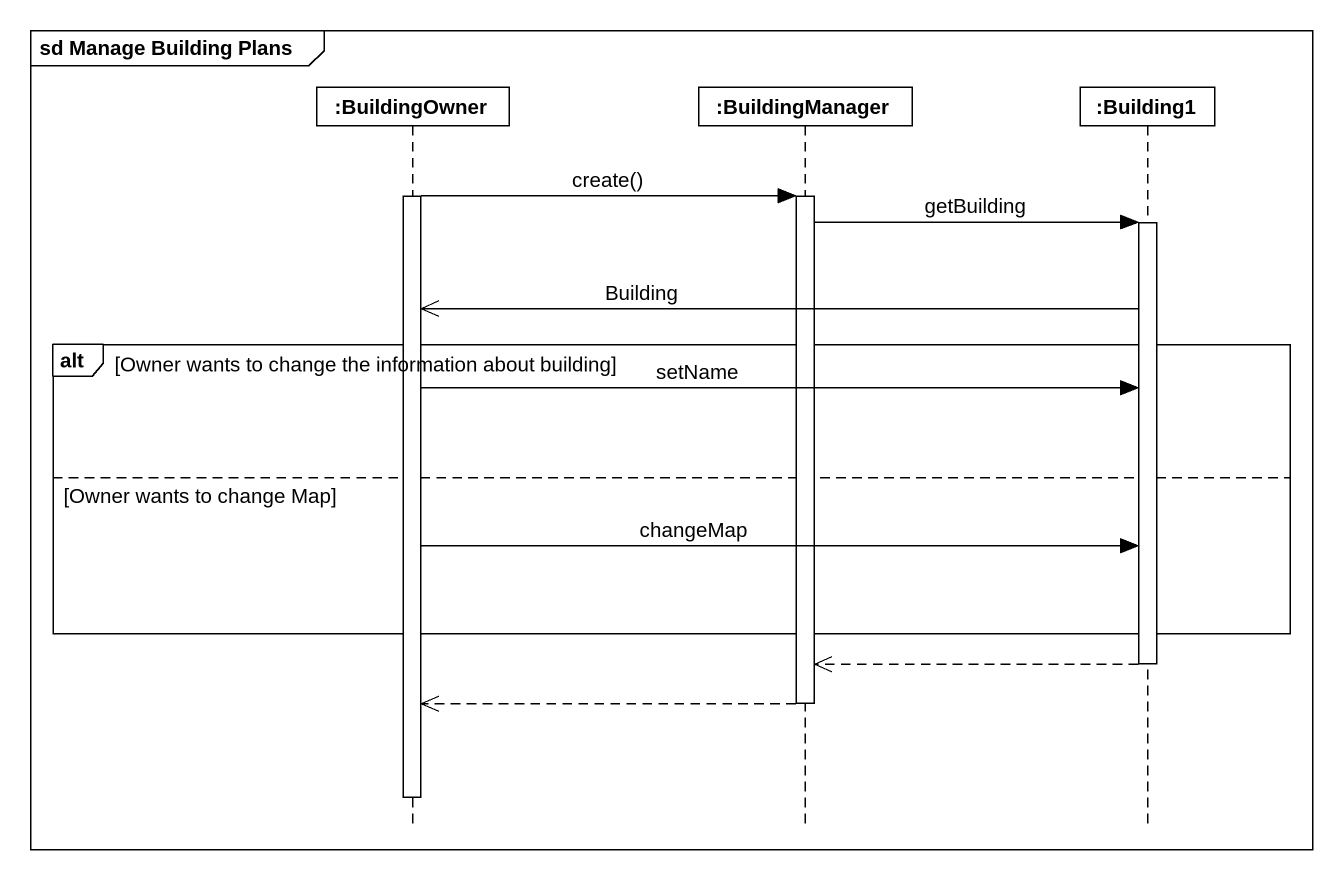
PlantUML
@startuml
mainframe sd Manage Building Plans
hide footbox
participant ":BuildingOwner" as BuildingOwner
participant ":BuildingManager" as BuildingManager
participant ":Building1" as Building1

activate BuildingOwner
BuildingOwner -> BuildingManager : create()
activate BuildingManager
BuildingManager -> Building1 : getBuilding
activate Building1
Building1 ->> BuildingOwner : Building
alt Owner wants to change the information about building
  BuildingOwner -> Building1 : setName
else Owner wants to change Map
  BuildingOwner -> Building1 : changeMap
end
Building1 -->> BuildingManager
deactivate Building1
BuildingManager -->> BuildingOwner
deactivate BuildingManager
deactivate BuildingOwner
@enduml
